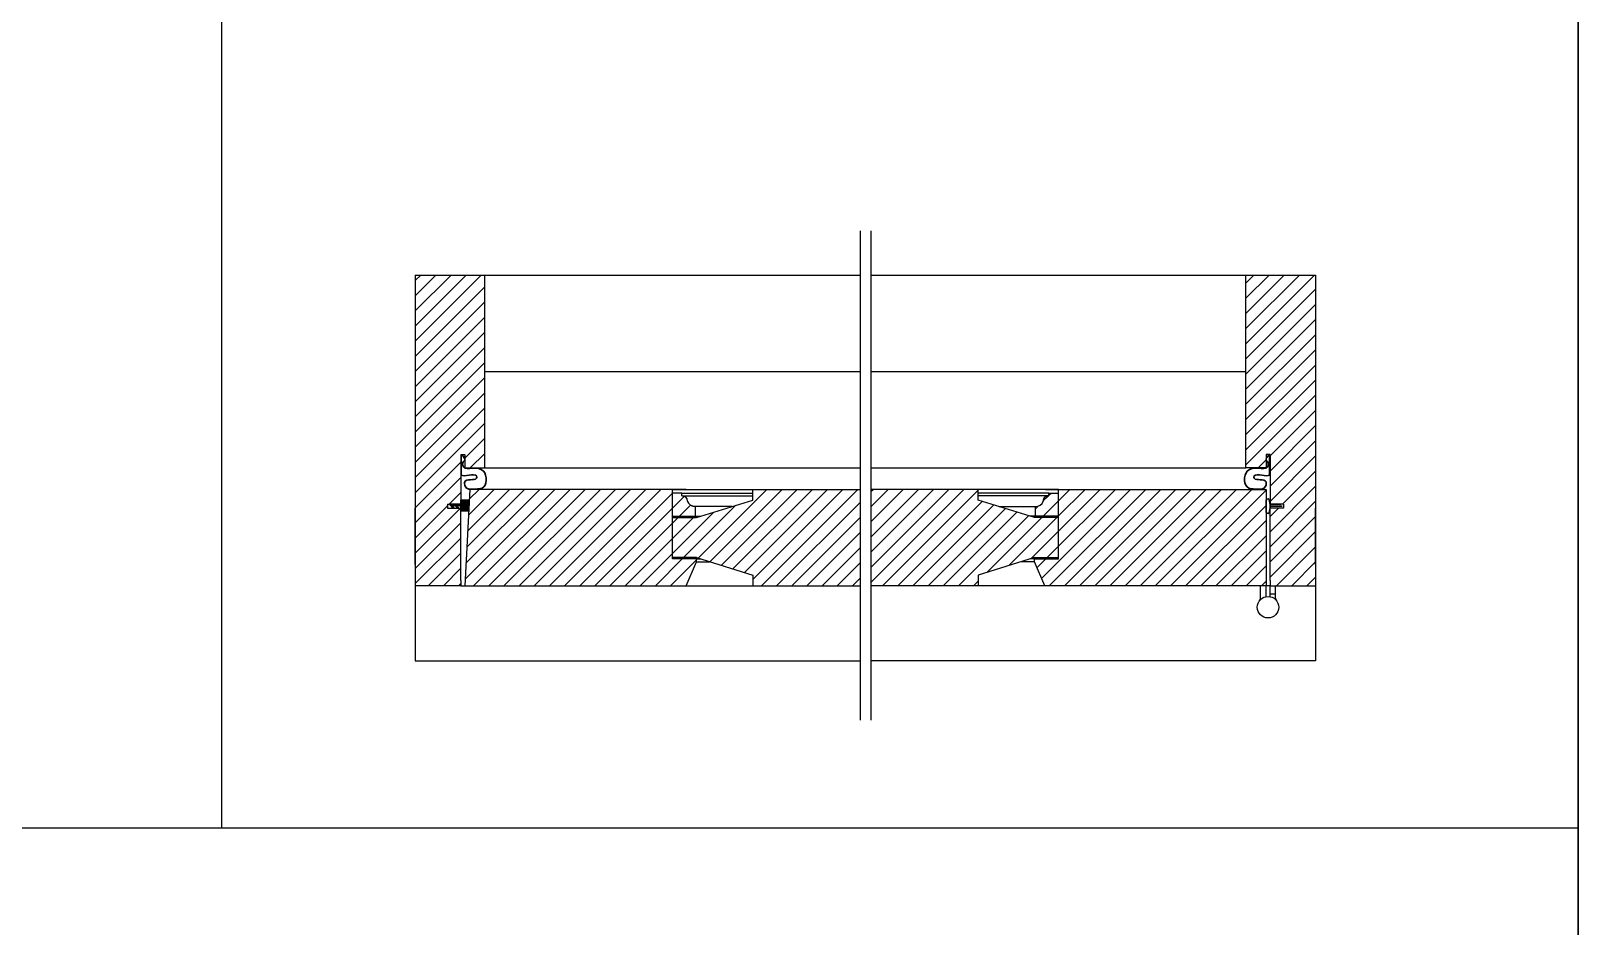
# Model space of a CAD drawing. Header units: inches. Extents: x 1985 to 11287, y 379 to 4336.
# Drawn here: x 7649.64 to 7685.75, y 4124.95 to 4145.85 of the extents above; entities that cross this region are included whole.
import ezdxf

# ---------------------------------------------------------------- set-up
doc = ezdxf.new("R2010")
doc.units = ezdxf.units.IN
doc.header["$MEASUREMENT"] = 0
for name, color, linetype in [('glazing tape 99', 7, 'CONTINUOUS'), ('hardware 99', 94, 'CONTINUOUS'), ('hatch 99', 1, 'CONTINUOUS'), ('separation 99', 3, 'CONTINUOUS'), ('weatherstripping 99', 5, 'CONTINUOUS'), ('wood detail 99', 7, 'CONTINUOUS')]:
    doc.layers.add(name, color=color, linetype=linetype)
pattern_1 = [(45, (3406.83658, -280.75545), (-0.176776695, 0.176776695), [])]

msp = doc.modelspace()

# ---------------------------------------------------------------- hatches: boundary and pattern name
at = {"layer": 'glazing tape 99'}
h = msp.add_hatch(color=7, dxfattribs=at)
h.paths.add_polyline_path([(7664.614067, 4134.52283), (7664.614067, 4134.49153), (7665.153081, 4134.49153), (7665.153081, 4134.52283)])
h.paths.add_polyline_path([(7665.176581, 4133.52283), (7665.176581, 4133.55413), (7664.614067, 4133.55413), (7664.614067, 4133.52283)])
h.paths.add_polyline_path([(7673.625924, 4134.49153), (7673.625924, 4134.52283), (7673.08691, 4134.52283), (7673.08691, 4134.49153)])
h.paths.add_polyline_path([(7673.625924, 4133.52283), (7673.625924, 4133.55413), (7673.06341, 4133.55413), (7673.06341, 4133.52283)])
at = {"layer": 'hatch 99'}
h = msp.add_hatch(dxfattribs=at)
h.set_pattern_fill('ANSI31', color=256, scale=2, style=0)
h.set_pattern_definition(pattern_1)
h.paths.add_polyline_path([(7660.239047, 4140.14783), (7658.614047, 4140.14783), (7658.614047, 4132.89783), (7659.676558, 4132.89783), (7659.676558, 4133.022842), (7659.676558, 4134.710342), (7659.364058, 4134.710342), (7659.364058, 4134.804342), (7659.676558, 4134.804342), (7659.676558, 4135.960306), (7659.770216, 4135.960306), (7659.770216, 4135.647842), (7660.239047, 4135.647842)])
h = msp.add_hatch(dxfattribs=at)
h.set_pattern_fill('ANSI31', color=256, scale=2, style=0)
h.set_pattern_definition(pattern_1)
h.paths.add_polyline_path([(7679.625895, 4140.14783), (7678.000895, 4140.14783), (7678.000895, 4135.647842), (7678.469725, 4135.647842), (7678.469725, 4135.960306), (7678.563387, 4135.960306), (7678.563387, 4134.804342), (7678.875884, 4134.804342), (7678.875884, 4134.710342), (7678.563387, 4134.710342), (7678.563384, 4133.022842), (7678.563384, 4132.89783), (7678.563387, 4132.89783), (7679.625895, 4132.89783)])
h = msp.add_hatch(dxfattribs=at)
h.set_pattern_fill('ANSI31', color=256, scale=2, style=0)
h.set_pattern_definition(pattern_1)
h.paths.add_polyline_path([(7659.888202, 4135.14783), (7659.770285, 4132.89783), (7664.93551, 4132.89783), (7665.176531, 4133.460213), (7665.176531, 4133.52283), (7664.614067, 4133.52283), (7664.614067, 4135.14783)])
h.paths.add_polyline_path([(7664.961484, 4134.916356, 0.317463865), (7664.837281, 4134.99933), (7664.837281, 4135.06183), (7664.614067, 4135.06183), (7664.614067, 4134.52283), (7665.153081, 4134.52283), (7665.153081, 4134.74933, -0.405805258)], flags=17)
h.paths.add_polyline_path([(7665.153081, 4134.484255), (7665.153081, 4134.49153), (7664.614067, 4134.49153), (7664.614067, 4133.55413), (7665.176581, 4133.55413), (7666.489081, 4133.14783), (7666.489081, 4132.89783), (7668.994971, 4132.89783), (7668.994971, 4135.14783), (7666.676531, 4135.14783), (7666.489081, 4135.14783), (7666.489081, 4134.89783)])
h = msp.add_hatch(dxfattribs=at)
h.set_pattern_fill('ANSI31', color=256, scale=2, style=0)
h.set_pattern_definition(pattern_1)
h.paths.add_polyline_path([(7671.75091, 4133.14783), (7673.06341, 4133.55413), (7673.625924, 4133.55413), (7673.625924, 4134.49153), (7673.06341, 4134.49153), (7671.75091, 4134.89783), (7671.75091, 4135.14783), (7669.244971, 4135.14783), (7669.244971, 4132.89783), (7671.75091, 4132.89783)])
h.paths.add_polyline_path([(7673.625924, 4135.06183), (7673.40271, 4135.06183), (7673.40271, 4134.99933), (7673.39602, 4134.99933, 0.303301638), (7673.278508, 4134.916356, -0.405805258), (7673.08691, 4134.74933), (7673.08691, 4134.52283), (7673.625924, 4134.52283)], flags=17)
h.paths.add_polyline_path([(7673.625924, 4135.14783), (7673.625924, 4133.52283), (7673.06341, 4133.52283), (7673.06341, 4133.46033), (7673.304481, 4132.89783), (7678.469661, 4132.89783), (7678.469661, 4135.14783)])
at = {"layer": 'weatherstripping 99', "lineweight": 30}
msp.add_hatch(color=5, dxfattribs=at).paths.add_polyline_path([(7659.707558, 4134.647842), (7659.676585, 4134.647842), (7659.676566, 4134.743363), (7659.642976, 4134.77309), (7659.583183, 4134.77309), (7659.626719, 4134.710842), (7659.598422, 4134.710842), (7659.554886, 4134.77309), (7659.475997, 4134.77309), (7659.519533, 4134.710842), (7659.491236, 4134.710842), (7659.424712, 4134.78959), (7659.424712, 4134.804342), (7659.676554, 4134.804342), (7659.676536, 4134.897842), (7659.707558, 4134.897842)])
h = msp.add_hatch(dxfattribs=at)
h.set_pattern_fill('ANSI36', color=5, scale=0.125, angle=315, style=0)
h.set_pattern_definition([(0, (7847.499967, 5724.869794), (0.02734375, -0.015625), [0.0390625, -0.0078125, 0, -0.0078125])])
h.paths.add_polyline_path([(7659.861998, 4134.647842), (7659.707558, 4134.647842), (7659.707558, 4134.897842), (7659.8751, 4134.897842)])

# ---------------------------------------------------------------- linework, layer by layer
at = {"layer": 'hardware 99', "color": 94}
for p, q in [((7678.344661, 4132.604543), (7678.344661, 4132.89783)), ((7678.469661, 4132.643398), (7678.469661, 4132.89783)), ((7678.563387, 4132.643398), (7678.563387, 4132.89783)), ((7678.688387, 4132.604543), (7678.688387, 4132.89783)), ((7678.563387, 4132.71033), (7678.688387, 4132.71033))]:
    msp.add_line(p, q, dxfattribs=at)
msp.add_circle((7678.516524, 4132.39783), 0.25, dxfattribs=at)
for centre, start, end in [((7678.282161, 4132.604543), 318.5871237, 0), ((7678.750887, 4132.604543), 180, 221.4128763)]:
    msp.add_arc(centre, 0.0625, start, end, dxfattribs=at)
at = {"layer": 'separation 99'}
for p, q in [((7685.752407, 3811.814787), (7685.752407, 4301.200203)), ((7654.101551, 4127.243757), (7654.101551, 4178.798213)), ((7685.752407, 4178.798213), (7685.752407, 4067.153526)), ((7634.054751, 4127.243757), (7685.752407, 4127.243757))]:
    msp.add_line(p, q, dxfattribs=at)
at = {"layer": 'weatherstripping 99', "color": 5, "lineweight": 30}
for p, q in [((7659.687518, 4135.481015), (7659.687518, 4135.954802)), ((7678.552424, 4135.481015), (7678.552424, 4135.954802)), ((7659.424712, 4134.78959), (7659.424712, 4134.804342)), ((7659.676554, 4134.804342), (7659.424712, 4134.804342)), ((7659.424712, 4134.804342), (7659.424712, 4134.78959)), ((7659.424712, 4134.78959), (7659.491236, 4134.710842)), ((7659.554886, 4134.77309), (7659.475997, 4134.77309)), ((7659.475997, 4134.77309), (7659.519533, 4134.710842)), ((7659.491236, 4134.710842), (7659.519533, 4134.710842)), ((7659.554886, 4134.77309), (7659.598422, 4134.710842)), ((7659.583183, 4134.77309), (7659.626719, 4134.710842)), ((7659.642976, 4134.77309), (7659.583183, 4134.77309)), ((7659.598422, 4134.710842), (7659.626719, 4134.710842)), ((7659.676566, 4134.743363), (7659.642976, 4134.77309)), ((7659.676536, 4134.897842), (7659.8751, 4134.897842)), ((7659.676554, 4134.804342), (7659.676536, 4134.897842)), ((7659.676585, 4134.647842), (7659.676566, 4134.743363)), ((7659.707558, 4134.897842), (7659.707558, 4134.647842)), ((7659.8751, 4134.897842), (7659.861998, 4134.647842)), ((7678.84648, 4134.757342), (7678.56523, 4134.757342)), ((7659.676585, 4134.647842), (7659.861998, 4134.647842))]:
    msp.add_line(p, q, dxfattribs=at)
at = {"layer": 'weatherstripping 99'}
msp.add_line((7678.56523, 4134.710342), (7678.56523, 4134.804342), dxfattribs=at)
at = {"layer": 'weatherstripping 99', "color": 5, "lineweight": 30}
for centre, radius, start, end in [((7660.070818, 4135.430889), 0.272391, 269.6632674, 291.8468492), ((7678.169123, 4135.430889), 0.272391, 248.1531508, 270.3367326), ((7679.961814, 4134.757342), 1.490314, 175.5422349, 184.4577499), ((7678.512648, 4134.887513), 0.039346, 44.907848, 201.3716701), ((7678.048191, 4134.757339), 0.517039, 342.2128755, 17.788024), ((7678.512648, 4134.62717), 0.039346, 158.6283121, 315.0921252)]:
    msp.add_arc(centre, radius, start, end, dxfattribs=at)
for points, knots in [([(7659.687518, 4135.954802), (7659.757558, 4135.910586), (7659.794717, 4135.821132), (7659.703926, 4135.778034), (7659.743664, 4135.613951), (7659.871587, 4135.631589), (7659.943473, 4135.646166)], [0.0027567057, 0.0027567057, 0.0027567057, 0.0027567057, 0.1724869609, 0.2817822642, 0.3371391511, 0.4968128609, 0.4968128609, 0.4968128609, 0.4968128609]), ([(7678.552424, 4135.954802), (7678.482383, 4135.910586), (7678.445224, 4135.821132), (7678.536015, 4135.778034), (7678.496277, 4135.613951), (7678.368355, 4135.631589), (7678.296469, 4135.646166)], [0.0027567057, 0.0027567057, 0.0027567057, 0.0027567057, 0.1724869609, 0.2817822642, 0.3371391511, 0.4968128609, 0.4968128609, 0.4968128609, 0.4968128609]), ([(7660.069218, 4135.158502), (7659.932209, 4135.147427), (7659.837926, 4135.154123), (7659.775623, 4135.197865), (7659.730614, 4135.426145), (7660.053574, 4135.330212), (7660.055212, 4135.555051), (7659.74346, 4135.432638), (7659.687518, 4135.481015)], [0, 0, 0, 0, 0.083614321, 0.208464293, 0.316031641, 0.607589822, 0.683535209, 1.009413891, 1.009413891, 1.009413891, 1.009413891]), ([(7659.943473, 4135.646166), (7660.043708, 4135.642745), (7660.293146, 4135.642965), (7660.299704, 4135.22949), (7660.172183, 4135.17806)], [0, 0, 0, 0, 0.2460489598, 0.6041502785, 0.6041502785, 0.6041502785, 0.6041502785]), ([(7678.296469, 4135.646166), (7678.196233, 4135.642745), (7677.946795, 4135.642965), (7677.940238, 4135.22949), (7678.067759, 4135.17806)], [0, 0, 0, 0, 0.2460489598, 0.6041502785, 0.6041502785, 0.6041502785, 0.6041502785]), ([(7678.170724, 4135.158502), (7678.307733, 4135.147427), (7678.402015, 4135.154123), (7678.464318, 4135.197865), (7678.509328, 4135.426145), (7678.186367, 4135.330212), (7678.18473, 4135.555051), (7678.496481, 4135.432638), (7678.552424, 4135.481015)], [0, 0, 0, 0, 0.083614321, 0.208464293, 0.316031641, 0.607589822, 0.683535209, 1.009413891, 1.009413891, 1.009413891, 1.009413891])]:
    msp.add_open_spline(points, degree=3, knots=knots, dxfattribs=at)
at = {"layer": 'wood detail 99'}
for p, q in [((7668.994971, 4141.183251), (7668.994971, 4129.756447)), ((7669.244971, 4141.183251), (7669.244971, 4129.756447)), ((7658.614047, 4140.14783), (7660.239047, 4140.14783)), ((7658.614047, 4140.14783), (7668.994971, 4140.14783)), ((7669.244971, 4140.14783), (7679.625895, 4140.14783)), ((7660.239047, 4137.897842), (7668.994971, 4137.897842)), ((7669.244971, 4137.897842), (7678.000895, 4137.897842)), ((7660.239047, 4135.647842), (7668.994971, 4135.647842)), ((7669.244971, 4135.647842), (7678.000895, 4135.647842)), ((7659.888202, 4135.14783), (7659.770285, 4132.89783)), ((7664.614067, 4135.14783), (7666.520381, 4135.14783)), ((7664.614067, 4135.14783), (7666.406046, 4135.14783)), ((7664.614067, 4135.14783), (7666.676531, 4135.14783)), ((7666.489081, 4134.89783), (7666.489081, 4135.14783)), ((7666.676531, 4135.14783), (7668.994971, 4135.14783)), ((7673.625924, 4135.14783), (7669.244971, 4135.14783)), ((7671.75091, 4134.89783), (7671.75091, 4135.14783)), ((7673.625924, 4135.14783), (7671.833945, 4135.14783)), ((7678.469661, 4135.14783), (7678.469661, 4132.89783)), ((7659.364058, 4134.804342), (7659.676554, 4134.804342)), ((7659.364058, 4134.710342), (7659.676554, 4134.710342)), ((7659.676558, 4133.022842), (7659.676558, 4134.710342)), ((7666.009371, 4134.74933), (7665.153081, 4134.74933)), ((7665.770381, 4134.74933), (7665.153081, 4134.74933)), ((7665.176581, 4134.49153), (7666.489081, 4134.89783)), ((7673.06341, 4134.49153), (7671.75091, 4134.89783)), ((7672.23062, 4134.74933), (7673.08691, 4134.74933)), ((7672.46961, 4134.74933), (7673.08691, 4134.74933)), ((7678.563384, 4133.022842), (7678.563387, 4134.710342)), ((7678.875884, 4134.804342), (7678.563387, 4134.804342)), ((7678.875884, 4134.710342), (7678.563387, 4134.710342)), ((7665.176581, 4133.55413), (7664.614067, 4133.55413)), ((7665.176581, 4133.52283), (7664.614067, 4133.52283)), ((7665.176581, 4133.52283), (7664.614067, 4133.52283)), ((7665.176581, 4133.52283), (7664.614067, 4133.52283)), ((7665.176531, 4133.52283), (7664.614067, 4133.52283)), ((7665.176531, 4133.52283), (7664.614067, 4133.52283)), ((7665.176531, 4133.46033), (7665.176531, 4133.52283)), ((7665.176531, 4133.46033), (7665.176531, 4133.52283)), ((7665.176581, 4133.55413), (7666.489081, 4133.14783)), ((7665.176581, 4133.46033), (7665.176581, 4133.55413)), ((7665.176581, 4133.46033), (7665.176581, 4133.52283)), ((7665.176581, 4133.46033), (7665.176581, 4133.52283)), ((7665.176581, 4133.46033), (7665.47959, 4133.46033)), ((7673.06341, 4133.55413), (7671.75091, 4133.14783)), ((7673.06341, 4133.46033), (7672.760401, 4133.46033)), ((7673.06341, 4133.55413), (7673.625924, 4133.55413)), ((7673.06341, 4133.46033), (7673.06341, 4133.55413)), ((7673.06341, 4133.52283), (7673.625924, 4133.52283)), ((7673.06341, 4133.46033), (7673.06341, 4133.52283)), ((7673.06341, 4133.52283), (7673.625924, 4133.52283)), ((7673.06341, 4133.52283), (7673.625924, 4133.52283)), ((7673.06341, 4133.46033), (7673.06341, 4133.52283)), ((7658.614047, 4132.89783), (7658.614047, 4131.14783)), ((7664.93546, 4132.89783), (7668.994971, 4132.89783)), ((7666.489081, 4133.14783), (7666.489081, 4132.89783)), ((7678.563387, 4132.89783), (7669.244971, 4132.89783)), ((7671.75091, 4133.14783), (7671.75091, 4132.89783)), ((7679.625895, 4132.89783), (7679.625895, 4131.14783)), ((7658.614047, 4131.14783), (7668.994971, 4131.14783)), ((7679.625895, 4131.14783), (7669.244971, 4131.14783))]:
    msp.add_line(p, q, dxfattribs=at)
at = {"layer": 'wood detail 99', "color": 0}
for p, q in [((7658.614047, 4140.14783), (7658.614047, 4132.89783)), ((7660.239047, 4135.647842), (7660.239047, 4140.14783)), ((7678.000895, 4135.647842), (7678.000895, 4140.14783)), ((7679.625895, 4140.14783), (7679.625895, 4132.89783)), ((7659.676554, 4135.960306), (7659.770216, 4135.960306)), ((7659.770216, 4135.960306), (7659.770216, 4135.647842)), ((7678.563387, 4135.960306), (7678.469725, 4135.960306)), ((7678.469725, 4135.960306), (7678.469725, 4135.647842)), ((7659.770216, 4135.647842), (7660.239047, 4135.647842)), ((7678.469725, 4135.647842), (7678.000895, 4135.647842)), ((7664.93546, 4135.14783), (7659.888202, 4135.14783)), ((7673.321281, 4135.14783), (7678.469661, 4135.14783)), ((7658.614047, 4133.83533), (7658.614047, 4134.71033)), ((7658.614047, 4133.39783), (7658.614047, 4134.71033)), ((7658.614047, 4133.83533), (7658.614047, 4134.71033)), ((7658.614047, 4133.39783), (7658.614047, 4134.71033)), ((7679.625895, 4133.39783), (7679.625895, 4134.71033)), ((7679.625895, 4133.83533), (7679.625895, 4134.71033)), ((7679.625895, 4133.39783), (7679.625895, 4134.71033)), ((7679.625895, 4133.83533), (7679.625895, 4134.71033)), ((7659.676554, 4132.89783), (7658.614047, 4132.89783)), ((7659.676554, 4132.89783), (7664.93546, 4132.89783)), ((7678.563387, 4132.89783), (7679.625895, 4132.89783))]:
    msp.add_line(p, q, dxfattribs=at)
at = {"layer": 'wood detail 99', "color": 7}
for p, q in [((7659.676558, 4135.960318), (7659.676558, 4134.804342)), ((7678.563387, 4135.960318), (7678.563387, 4134.804342)), ((7664.614067, 4133.52283), (7664.614067, 4135.14783)), ((7664.614067, 4133.52283), (7664.614067, 4135.14783)), ((7664.614067, 4133.52283), (7664.614067, 4135.14783)), ((7664.614067, 4133.52283), (7664.614067, 4135.14783)), ((7664.614067, 4133.52283), (7664.614067, 4135.14783)), ((7664.837281, 4135.06183), (7664.614067, 4135.06183)), ((7664.837281, 4135.06183), (7666.489081, 4135.06183)), ((7664.837281, 4134.99933), (7664.837281, 4135.06183)), ((7673.40271, 4135.06183), (7671.75091, 4135.06183)), ((7673.40271, 4135.06183), (7673.625924, 4135.06183)), ((7673.40271, 4134.99933), (7673.40271, 4135.06183)), ((7673.625924, 4133.52283), (7673.625924, 4135.14783)), ((7673.625924, 4133.52283), (7673.625924, 4135.14783)), ((7673.625924, 4133.52283), (7673.625924, 4135.14783)), ((7659.364058, 4134.804342), (7659.364058, 4134.710342)), ((7659.674712, 4134.804342), (7659.424712, 4134.804342)), ((7664.837281, 4134.99933), (7666.489081, 4134.99933)), ((7665.153081, 4134.49153), (7665.153081, 4134.74933)), ((7673.40271, 4134.99933), (7671.75091, 4134.99933)), ((7673.08691, 4134.49153), (7673.08691, 4134.74933)), ((7678.56523, 4134.804342), (7678.81523, 4134.804342)), ((7678.875884, 4134.804342), (7678.875884, 4134.710342)), ((7664.614067, 4134.52283), (7665.153081, 4134.52283)), ((7664.614067, 4134.49153), (7665.176581, 4134.49153)), ((7665.153081, 4134.52283), (7665.277692, 4134.52283)), ((7673.08691, 4134.52283), (7672.962299, 4134.52283)), ((7673.625924, 4134.49153), (7673.06341, 4134.49153)), ((7673.625924, 4134.52283), (7673.08691, 4134.52283)), ((7664.93551, 4132.89783), (7665.176581, 4133.46033)), ((7665.176581, 4133.52283), (7665.277692, 4133.52283)), ((7673.06341, 4133.52283), (7672.962299, 4133.52283)), ((7673.304481, 4132.89783), (7673.06341, 4133.46033)), ((7659.676558, 4133.022842), (7659.676558, 4132.897842)), ((7678.563384, 4133.022842), (7678.563384, 4132.897842))]:
    msp.add_line(p, q, dxfattribs=at)
for points in [[(7664.614067, 4134.52283), (7665.153081, 4134.52283), (7665.153081, 4134.74933, -0.33870461), (7664.970031, 4134.87433, 0.411741612), (7664.837281, 4134.99933), (7664.837281, 4135.06183), (7664.614067, 4135.06183)], [(7673.625924, 4134.52283), (7673.08691, 4134.52283), (7673.08691, 4134.74933, 0.33870461), (7673.26996, 4134.87433, -0.411741612), (7673.40271, 4134.99933), (7673.40271, 4135.06183), (7673.625924, 4135.06183)]]:
    msp.add_lwpolyline(points, format="xyb", dxfattribs=at)
for centre, radius, start, end in [((7664.840626, 4134.869892), 0.129481, 1.9642372, 91.480252), ((7665.143235, 4134.93144), 0.182376, 198.2489105, 273.0948202), ((7673.096756, 4134.93144), 0.182376, 266.9051798, 341.7510895), ((7673.399365, 4134.869892), 0.129481, 88.519748, 178.0357628)]:
    msp.add_arc(centre, radius, start, end, dxfattribs=at)

doc.saveas('drawing.dxf')
